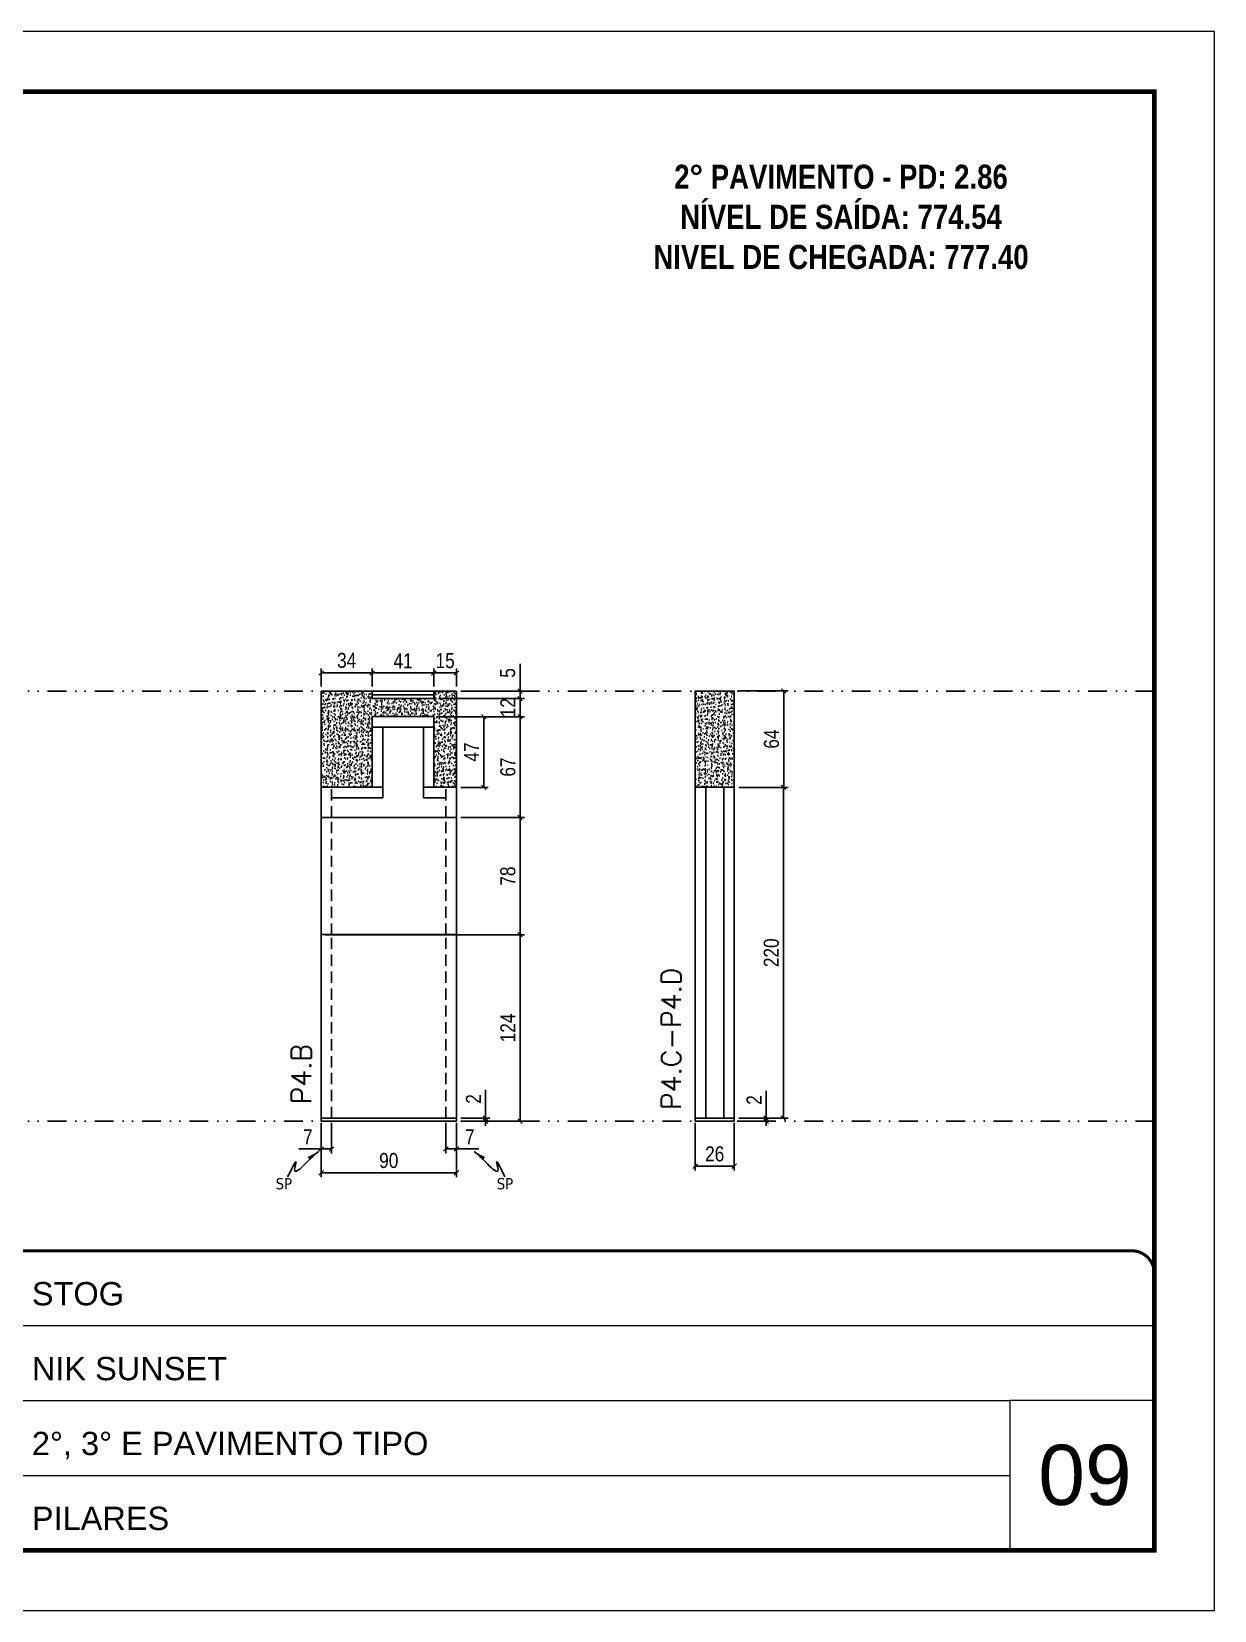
# Model space of a CAD drawing. Extents: x 808 to 7089, y -98 to 17032.
# Drawn here: x 1507 to 2293, y 13685 to 14735 of the extents above; entities that cross this region are included whole.
import ezdxf

# ---------------------------------------------------------------- set-up
doc = ezdxf.new("R2010")
doc.units = 0
for name, pattern in [('CONTINUO', [0]), ('DASHED', [0.75, 0.5, -0.25]), ('DIVIDE2', [0.625, 0.25, -0.125, 0, -0.125, 0, -0.125]), ('HIDDEN', [0.375, 0.25, -0.125])]:
    doc.linetypes.add(name, pattern=pattern)
for name, color, linetype, lineweight in [('CARIMBO', 255, 'Continuous', 9), ('Folhas', 255, 'Continuous', 9), ('SARRAFO DE PRESSAO', 251, 'DASHED', 9), ('Texto Seção', 7, 'Continuous', 15)]:
    doc.layers.add(name, color=color, linetype=linetype, lineweight=lineweight)
for name, color, linetype in [('COTA', 241, 'Continuous'), ('NOMENCLATURA', 7, 'Continuous'), ('Nível', 160, 'Continuous'), ('Painéis', 200, 'Continuous'), ('SARR_2.2x7', 40, 'Continuous'), ('SARR_EDITAR', 141, 'Continuous'), ('Sarrafo de Pressão', 42, 'HIDDEN'), ('texto', 7, 'Continuous')]:
    doc.layers.add(name, color=color, linetype=linetype)
doc.styles.add('ARIAL', font='arial.ttf')
doc.styles.add('COTA TECNICA', font='techl___.ttf', dxfattribs={"height": 10})
doc.styles.add('COTA TECNICA-50', font='techl___.ttf', dxfattribs={"height": 10})
doc.styles.add('REGUA-120', font='ROMANS.shx', dxfattribs={"height": 15})
doc.styles.add('ROMANC', font='techb___.ttf', dxfattribs={"height": 2.5})
doc.styles.get("Standard").update_dxf_attribs({"font": 'arial.ttf'})
doc.dimstyles.new('COTA PAINEL-50', dxfattribs={"dimtxt": 10, "dimasz": 3, "dimexe": 3, "dimexo": 3, "dimgap": 3, "dimtad": 1, "dimdec": 1, "dimzin": 12, "dimdsep": 46, "dimtxsty": 'COTA TECNICA-50', "dimblk1": 'OBLIQUE', "dimblk2": 'OBLIQUE', "dimsah": 1, "dimcen": 0.9, "dimclrd": 4, "dimclre": 4, "dimclrt": 240, "dimadec": 1, "dimazin": 3, "dimtfac": 1, "dimtdec": 1, "dimtmove": 0, "dimatfit": 3, "dimfxl": 1, "dimtolj": 1, "dimtzin": 12, "dimarcsym": 0})
doc.dimstyles.new('PAINEL', dxfattribs={"dimtxt": 10, "dimasz": 3, "dimexe": 3, "dimexo": 3, "dimgap": 3, "dimtad": 1, "dimdec": 1, "dimzin": 12, "dimdsep": 46, "dimtxsty": 'COTA TECNICA', "dimblk1": 'OBLIQUE', "dimblk2": 'OBLIQUE', "dimsah": 1, "dimcen": 0.9, "dimclrd": 4, "dimclre": 4, "dimclrt": 240, "dimadec": 1, "dimazin": 3, "dimtfac": 1, "dimtdec": 1, "dimtmove": 0, "dimatfit": 3, "dimfxl": 1, "dimtolj": 1, "dimtzin": 12, "dimarcsym": 0})
doc.dimstyles.get("Standard").update_dxf_attribs({"dimtxt": 0.18, "dimasz": 0.18, "dimexe": 0.18, "dimexo": 0.0625, "dimgap": 0.09, "dimtad": 0, "dimtih": 1, "dimtoh": 1, "dimdec": 4, "dimzin": 0, "dimdsep": 46, "dimtxsty": 'Standard', "dimcen": 0.09, "dimadec": 0, "dimazin": 0, "dimtfac": 1, "dimtdec": 4, "dimtofl": 0, "dimtmove": 0, "dimatfit": 3, "dimfxl": 1, "dimtolj": 1, "dimtzin": 0, "dimarcsym": 0})

# ---------------------------------------------------------------- blocks, each defined once
blk = doc.blocks.new('9999999999')
at = {"color": 30, "linetype": 'CONTINUO'}
for p, q in [((98564.6, 34379.6), (99584, 34379.6)), ((98564.6, 34329.8), (99488, 34329.8)), ((99584, 34329.8), (99488, 34329.8)), ((99488, 34329.8), (99488, 34230.2)), ((98564.6, 34280), (99488, 34280))]:
    blk.add_line(p, q, dxfattribs=at)
at = {"color": 30, "linetype": 'CONTINUO', "const_width": 2}
blk.add_lwpolyline([(99584, 34230.2), (99584, 34414.4, 0.414214), (99569, 34429.4), (98229, 34429.4, 0.414214), (98214, 34414.4), (98214, 34245.2, 0.414214), (98229, 34230.2), (99584, 34230.2)], format="xyb", dxfattribs=at)
at = {"layer": 'Folhas'}
blk.add_lwpolyline([(98139, 34190.2), (99624, 34190.2), (99624, 35240.2), (98139, 35240.2)], close=True, dxfattribs=at)
at = {"layer": 'Folhas', "color": 30, "const_width": 3}
blk.add_lwpolyline([(98214, 34230.2), (99584, 34230.2), (99584, 35200.2), (98214, 35200.2)], close=True, dxfattribs=at)
at = {"color": 7, "linetype": 'Continuous', "ltscale": 5, "style": 'ARIAL'}
for s, height, p in [('STOG', 15.48, (98837.7, 34393.1)), ('NIK SUNSET', 15.48, (98837.7, 34343.3)), ('2°, 3° E PAVIMENTO TIPO', 15.483, (98837.7, 34293.5)), ('PILARES', 15.48, (98837.7, 34243.7))]:
    blk.add_text(s, height=height, dxfattribs=at).set_placement(p)
blk = doc.blocks.new('_Oblique')
at = {"color": 0, "linetype": 'ByBlock', "lineweight": -2}
blk.add_line((-0.5, -0.5), (0.5, 0.5), dxfattribs=at)
blk = doc.blocks.new('*D1393')
at = {"layer": 'COTA', "color": 4, "lineweight": -2, "transparency": 16777216}
for p, q in [((1947.9, 14009.7), (1947.9, 13977.8)), ((1973.9, 14009.7), (1973.9, 13977.8)), ((1947.9, 13980.8), (1973.9, 13980.8))]:
    blk.add_line(p, q, dxfattribs=at)
at = {"layer": 'Defpoints', "color": 0, "transparency": 16777216}
for p in [(1947.9, 14012.7), (1973.9, 14012.7), (1973.9, 13980.8)]:
    blk.add_point(p, dxfattribs=at)
at = {"layer": 'COTA', "color": 4, "lineweight": -2, "transparency": 16777216, "xscale": 3, "yscale": 3, "zscale": 3, "rotation": 180}
blk.add_blockref('_Oblique', (1947.9, 13980.8), dxfattribs=at)
at = {"layer": 'COTA', "color": 4, "lineweight": -2, "transparency": 16777216, "xscale": 3, "yscale": 3, "zscale": 3}
blk.add_blockref('_Oblique', (1973.9, 13980.8), dxfattribs=at)
at = {"layer": 'COTA', "color": 240, "transparency": 16777216, "insert": (1960.9, 13988.9), "char_height": 10, "attachment_point": 5, "style": 'COTA TECNICA'}
blk.add_mtext('\\A1;26', dxfattribs=at)
blk = doc.blocks.new('*D1394')
at = {"layer": 'COTA', "color": 4, "lineweight": -2, "transparency": 16777216}
for p, q in [((1976.9, 14232.7), (2009.7, 14232.7)), ((2006.7, 14012.7), (2006.7, 14232.7)), ((1976.9, 14012.7), (2009.7, 14012.7))]:
    blk.add_line(p, q, dxfattribs=at)
at = {"layer": 'Defpoints', "color": 0, "transparency": 16777216}
for p in [(1973.9, 14232.7), (2006.7, 14232.7), (1973.9, 14012.7)]:
    blk.add_point(p, dxfattribs=at)
at = {"layer": 'COTA', "color": 4, "lineweight": -2, "transparency": 16777216, "xscale": 3, "yscale": 3, "zscale": 3}
for p, rotation in [((2006.7, 14232.7), 90), ((2006.7, 14012.7), 270)]:
    blk.add_blockref('_Oblique', p, dxfattribs=dict(at, rotation=rotation))
at = {"layer": 'COTA', "color": 240, "transparency": 16777216, "insert": (1998.6, 14122.7), "char_height": 10, "attachment_point": 5, "rotation": 90, "style": 'COTA TECNICA'}
blk.add_mtext('\\A1;220', dxfattribs=at)
blk = doc.blocks.new('*D1395')
at = {"layer": 'COTA', "color": 4, "lineweight": -2, "transparency": 16777216}
for p, q in [((1995.1, 14012.7), (1995.1, 14030.9)), ((1976.9, 14012.7), (1998.1, 14012.7)), ((1976.9, 14010.7), (1998.1, 14010.7)), ((1995.1, 14010.7), (1995.1, 14012.7)), ((1995.1, 14010.7), (1995.1, 14007.7))]:
    blk.add_line(p, q, dxfattribs=at)
at = {"layer": 'Defpoints', "color": 0, "transparency": 16777216}
for p in [(1973.9, 14012.7), (1973.9, 14010.7), (1995.1, 14012.7)]:
    blk.add_point(p, dxfattribs=at)
at = {"layer": 'COTA', "color": 4, "lineweight": -2, "transparency": 16777216, "xscale": 3, "yscale": 3, "zscale": 3}
for p, rotation in [((1995.1, 14012.7), 270), ((1995.1, 14010.7), 90)]:
    blk.add_blockref('_Oblique', p, dxfattribs=dict(at, rotation=rotation))
at = {"layer": 'COTA', "color": 240, "transparency": 16777216, "insert": (1987.1, 14024.8), "char_height": 10, "attachment_point": 5, "rotation": 90, "style": 'COTA TECNICA-50'}
blk.add_mtext('\\A1;2', dxfattribs=at)
blk = doc.blocks.new('*D2018')
at = {"layer": 'COTA', "color": 4, "linetype": 'ByBlock', "lineweight": -2, "transparency": 16777216}
for p, q in [((1976.9, 14296.8), (2009.8, 14296.8)), ((2006.8, 14296.8), (2006.8, 14232.7)), ((1976.9, 14232.7), (2009.8, 14232.7))]:
    blk.add_line(p, q, dxfattribs=at)
at = {"layer": 'Defpoints', "color": 0, "linetype": 'ByBlock', "transparency": 16777216}
for p in [(1973.9, 14296.8), (1973.9, 14232.7), (2006.8, 14232.7)]:
    blk.add_point(p, dxfattribs=at)
at = {"layer": 'COTA', "color": 4, "linetype": 'ByBlock', "lineweight": -2, "transparency": 16777216, "xscale": 3, "yscale": 3, "zscale": 3}
for p, rotation in [((2006.8, 14296.8), 90), ((2006.8, 14232.7), 270)]:
    blk.add_blockref('_Oblique', p, dxfattribs=dict(at, rotation=rotation))
at = {"layer": 'COTA', "color": 240, "linetype": 'ByBlock', "transparency": 16777216, "insert": (1998.7, 14264.8), "char_height": 10, "attachment_point": 5, "rotation": 90, "style": 'COTA TECNICA'}
blk.add_mtext('\\A1;64', dxfattribs=at)
blk = doc.blocks.new('*D1398')
at = {"layer": 'COTA', "color": 4, "lineweight": -2, "transparency": 16777216}
for p, q in [((1699.2, 14009.7), (1699.2, 13973.4)), ((1789.2, 14009.7), (1789.2, 13973.4)), ((1699.2, 13976.4), (1789.2, 13976.4))]:
    blk.add_line(p, q, dxfattribs=at)
at = {"layer": 'Defpoints', "color": 0, "transparency": 16777216}
for p in [(1699.2, 14012.7), (1789.2, 14012.7), (1789.2, 13976.4)]:
    blk.add_point(p, dxfattribs=at)
at = {"layer": 'COTA', "color": 4, "lineweight": -2, "transparency": 16777216, "xscale": 3, "yscale": 3, "zscale": 3, "rotation": 180}
blk.add_blockref('_Oblique', (1699.2, 13976.4), dxfattribs=at)
at = {"layer": 'COTA', "color": 4, "lineweight": -2, "transparency": 16777216, "xscale": 3, "yscale": 3, "zscale": 3}
blk.add_blockref('_Oblique', (1789.2, 13976.4), dxfattribs=at)
at = {"layer": 'COTA', "color": 240, "transparency": 16777216, "insert": (1744.2, 13984.5), "char_height": 10, "attachment_point": 5, "style": 'COTA TECNICA'}
blk.add_mtext('\\A1;90', dxfattribs=at)
blk = doc.blocks.new('*D1399')
at = {"layer": 'COTA', "color": 4, "lineweight": -2, "transparency": 16777216}
for p, q in [((1782.2, 14009.7), (1782.2, 13989.2)), ((1789.2, 14007.7), (1789.2, 13989.2)), ((1782.2, 13992.2), (1789.2, 13992.2)), ((1789.2, 13992.2), (1804, 13992.2))]:
    blk.add_line(p, q, dxfattribs=at)
at = {"layer": 'Defpoints', "color": 0, "transparency": 16777216}
for p in [(1782.2, 14012.7), (1789.2, 14010.7), (1789.2, 13992.2)]:
    blk.add_point(p, dxfattribs=at)
at = {"layer": 'COTA', "color": 4, "lineweight": -2, "transparency": 16777216, "xscale": 3, "yscale": 3, "zscale": 3, "rotation": 180}
blk.add_blockref('_Oblique', (1782.2, 13992.2), dxfattribs=at)
at = {"layer": 'COTA', "color": 4, "lineweight": -2, "transparency": 16777216, "xscale": 3, "yscale": 3, "zscale": 3}
blk.add_blockref('_Oblique', (1789.2, 13992.2), dxfattribs=at)
at = {"layer": 'COTA', "color": 240, "transparency": 16777216, "insert": (1798.1, 14000.3), "char_height": 10, "attachment_point": 5, "style": 'COTA TECNICA-50'}
blk.add_mtext('\\A1;7', dxfattribs=at)
blk = doc.blocks.new('*D1400')
at = {"layer": 'COTA', "color": 4, "lineweight": -2, "transparency": 16777216}
for p, q in [((1699.2, 14007.7), (1699.2, 13989.2)), ((1706.2, 14009.7), (1706.2, 13989.2)), ((1699.2, 13992.2), (1684.5, 13992.2)), ((1706.2, 13992.2), (1699.2, 13992.2))]:
    blk.add_line(p, q, dxfattribs=at)
at = {"layer": 'Defpoints', "color": 0, "transparency": 16777216}
for p in [(1699.2, 14010.7), (1706.2, 14012.7), (1699.2, 13992.2)]:
    blk.add_point(p, dxfattribs=at)
at = {"layer": 'COTA', "color": 4, "lineweight": -2, "transparency": 16777216, "xscale": 3, "yscale": 3, "zscale": 3, "rotation": 180}
blk.add_blockref('_Oblique', (1699.2, 13992.2), dxfattribs=at)
at = {"layer": 'COTA', "color": 4, "lineweight": -2, "transparency": 16777216, "xscale": 3, "yscale": 3, "zscale": 3}
blk.add_blockref('_Oblique', (1706.2, 13992.2), dxfattribs=at)
at = {"layer": 'COTA', "color": 240, "transparency": 16777216, "insert": (1690.4, 14000.3), "char_height": 10, "attachment_point": 5, "style": 'COTA TECNICA-50'}
blk.add_mtext('\\A1;7', dxfattribs=at)
blk = doc.blocks.new('*D1401')
at = {"layer": 'COTA', "color": 4, "linetype": 'ByBlock', "lineweight": -2, "transparency": 16777216}
for p, q in [((1792.2, 14134.7), (1834.5, 14134.7)), ((1831.5, 14010.7), (1831.5, 14134.7)), ((1792.2, 14010.7), (1834.5, 14010.7))]:
    blk.add_line(p, q, dxfattribs=at)
at = {"layer": 'Defpoints', "color": 0, "linetype": 'ByBlock', "transparency": 16777216}
for p in [(1789.2, 14134.7), (1831.5, 14134.7), (1789.2, 14010.7)]:
    blk.add_point(p, dxfattribs=at)
at = {"layer": 'COTA', "color": 4, "linetype": 'ByBlock', "lineweight": -2, "transparency": 16777216, "xscale": 3, "yscale": 3, "zscale": 3}
for p, rotation in [((1831.5, 14134.7), 90), ((1831.5, 14010.7), 270)]:
    blk.add_blockref('_Oblique', p, dxfattribs=dict(at, rotation=rotation))
at = {"layer": 'COTA', "color": 240, "linetype": 'ByBlock', "transparency": 16777216, "insert": (1823.4, 14072.7), "char_height": 10, "attachment_point": 5, "rotation": 90, "style": 'COTA TECNICA'}
blk.add_mtext('\\A1;124', dxfattribs=at)
blk = doc.blocks.new('*D1402')
at = {"layer": 'COTA', "color": 4, "lineweight": -2, "transparency": 16777216}
for p, q in [((1808.5, 14012.7), (1808.5, 14031.5)), ((1792.2, 14012.7), (1811.5, 14012.7)), ((1792.2, 14010.7), (1811.5, 14010.7)), ((1808.5, 14010.7), (1808.5, 14012.7)), ((1808.5, 14010.7), (1808.5, 14007.7))]:
    blk.add_line(p, q, dxfattribs=at)
at = {"layer": 'Defpoints', "color": 0, "transparency": 16777216}
for p in [(1789.2, 14012.7), (1789.2, 14010.7), (1808.5, 14010.7)]:
    blk.add_point(p, dxfattribs=at)
at = {"layer": 'COTA', "color": 4, "lineweight": -2, "transparency": 16777216, "xscale": 3, "yscale": 3, "zscale": 3}
for p, rotation in [((1808.5, 14012.7), 270), ((1808.5, 14010.7), 90)]:
    blk.add_blockref('_Oblique', p, dxfattribs=dict(at, rotation=rotation))
at = {"layer": 'COTA', "color": 240, "transparency": 16777216, "insert": (1800.5, 14025.5), "char_height": 10, "attachment_point": 5, "rotation": 90, "style": 'COTA TECNICA-50'}
blk.add_mtext('\\A1;2', dxfattribs=at)
blk = doc.blocks.new('*D1403')
at = {"layer": 'COTA', "color": 4, "linetype": 'ByBlock', "lineweight": -2, "transparency": 16777216}
for p, q in [((1792.2, 14134.7), (1834.5, 14134.7)), ((1831.5, 14010.7), (1831.5, 14134.7)), ((1792.2, 14010.7), (1834.5, 14010.7))]:
    blk.add_line(p, q, dxfattribs=at)
at = {"layer": 'Defpoints', "color": 0, "linetype": 'ByBlock', "transparency": 16777216}
for p in [(1789.2, 14134.7), (1831.5, 14134.7), (1789.2, 14010.7)]:
    blk.add_point(p, dxfattribs=at)
at = {"layer": 'COTA', "color": 4, "linetype": 'ByBlock', "lineweight": -2, "transparency": 16777216, "xscale": 3, "yscale": 3, "zscale": 3}
for p, rotation in [((1831.5, 14134.7), 90), ((1831.5, 14010.7), 270)]:
    blk.add_blockref('_Oblique', p, dxfattribs=dict(at, rotation=rotation))
at = {"layer": 'COTA', "color": 240, "linetype": 'ByBlock', "transparency": 16777216, "insert": (1823.4, 14072.7), "char_height": 10, "attachment_point": 5, "rotation": 90, "style": 'COTA TECNICA'}
blk.add_mtext('\\A1;124', dxfattribs=at)
blk = doc.blocks.new('*D1404')
at = {"layer": 'COTA', "color": 4, "lineweight": -2, "transparency": 16777216}
for p, q in [((1699.2, 14299.7), (1699.2, 14311.8)), ((1733.2, 14299.7), (1733.2, 14311.8)), ((1733.2, 14308.8), (1699.2, 14308.8))]:
    blk.add_line(p, q, dxfattribs=at)
at = {"layer": 'Defpoints', "color": 0, "transparency": 16777216}
for p in [(1699.2, 14308.8), (1699.2, 14296.7), (1733.2, 14296.7)]:
    blk.add_point(p, dxfattribs=at)
at = {"layer": 'COTA', "color": 4, "lineweight": -2, "transparency": 16777216, "xscale": 3, "yscale": 3, "zscale": 3, "rotation": 180}
blk.add_blockref('_Oblique', (1699.2, 14308.8), dxfattribs=at)
at = {"layer": 'COTA', "color": 4, "lineweight": -2, "transparency": 16777216, "xscale": 3, "yscale": 3, "zscale": 3}
blk.add_blockref('_Oblique', (1733.2, 14308.8), dxfattribs=at)
at = {"layer": 'COTA', "color": 240, "transparency": 16777216, "insert": (1716.2, 14317.1), "char_height": 10, "attachment_point": 5, "style": 'COTA TECNICA-50'}
blk.add_mtext('\\A1;34', dxfattribs=at)
blk = doc.blocks.new('*D1405')
at = {"layer": 'COTA', "color": 4, "lineweight": -2, "transparency": 16777216}
for p, q in [((1777.2, 14279.7), (1834.5, 14279.7)), ((1831.5, 14279.7), (1831.5, 14212.7)), ((1792.2, 14212.7), (1834.5, 14212.7))]:
    blk.add_line(p, q, dxfattribs=at)
at = {"layer": 'Defpoints', "color": 0, "transparency": 16777216}
for p in [(1774.2, 14279.7), (1789.2, 14212.7), (1831.5, 14212.7)]:
    blk.add_point(p, dxfattribs=at)
at = {"layer": 'COTA', "color": 4, "lineweight": -2, "transparency": 16777216, "xscale": 3, "yscale": 3, "zscale": 3}
for p, rotation in [((1831.5, 14279.7), 90), ((1831.5, 14212.7), 270)]:
    blk.add_blockref('_Oblique', p, dxfattribs=dict(at, rotation=rotation))
at = {"layer": 'COTA', "color": 240, "transparency": 16777216, "insert": (1823.4, 14246.2), "char_height": 10, "attachment_point": 5, "rotation": 90, "style": 'COTA TECNICA'}
blk.add_mtext('\\A1;67', dxfattribs=at)
blk = doc.blocks.new('*D2019')
at = {"layer": 'COTA', "color": 4, "lineweight": -2, "transparency": 16777216}
for p, q in [((1792.2, 14212.7), (1834.5, 14212.7)), ((1831.5, 14212.7), (1831.5, 14134.7)), ((1702.2, 14134.7), (1834.5, 14134.7))]:
    blk.add_line(p, q, dxfattribs=at)
at = {"layer": 'Defpoints', "color": 0, "transparency": 16777216}
for p in [(1789.2, 14212.7), (1699.2, 14134.7), (1831.5, 14134.7)]:
    blk.add_point(p, dxfattribs=at)
at = {"layer": 'COTA', "color": 4, "lineweight": -2, "transparency": 16777216, "xscale": 3, "yscale": 3, "zscale": 3}
for p, rotation in [((1831.5, 14212.7), 90), ((1831.5, 14134.7), 270)]:
    blk.add_blockref('_Oblique', p, dxfattribs=dict(at, rotation=rotation))
at = {"layer": 'COTA', "color": 240, "transparency": 16777216, "insert": (1823.4, 14173.7), "char_height": 10, "attachment_point": 5, "rotation": 90, "style": 'COTA TECNICA'}
blk.add_mtext('\\A1;78', dxfattribs=at)
blk = doc.blocks.new('*D2020')
at = {"layer": 'COTA', "color": 4, "lineweight": -2, "transparency": 16777216}
for p, q in [((1777.2, 14279.7), (1810.4, 14279.7)), ((1807.4, 14279.7), (1807.4, 14232.7)), ((1792.2, 14232.7), (1810.4, 14232.7))]:
    blk.add_line(p, q, dxfattribs=at)
at = {"layer": 'Defpoints', "color": 0, "transparency": 16777216}
for p in [(1774.2, 14279.7), (1789.2, 14232.7), (1807.4, 14232.7)]:
    blk.add_point(p, dxfattribs=at)
at = {"layer": 'COTA', "color": 4, "lineweight": -2, "transparency": 16777216, "xscale": 3, "yscale": 3, "zscale": 3}
for p, rotation in [((1807.4, 14279.7), 90), ((1807.4, 14232.7), 270)]:
    blk.add_blockref('_Oblique', p, dxfattribs=dict(at, rotation=rotation))
at = {"layer": 'COTA', "color": 240, "transparency": 16777216, "insert": (1799.3, 14256.2), "char_height": 10, "attachment_point": 5, "rotation": 90, "style": 'COTA TECNICA'}
blk.add_mtext('\\A1;47', dxfattribs=at)
blk = doc.blocks.new('*D1406')
at = {"layer": 'COTA', "color": 4, "lineweight": -2, "transparency": 16777216}
for p, q in [((1774.2, 14299.7), (1774.2, 14311.8)), ((1789.2, 14299.7), (1789.2, 14311.8)), ((1774.2, 14308.8), (1789.2, 14308.8))]:
    blk.add_line(p, q, dxfattribs=at)
at = {"layer": 'Defpoints', "color": 0, "transparency": 16777216}
for p in [(1789.2, 14308.8), (1774.2, 14296.7), (1789.2, 14296.7)]:
    blk.add_point(p, dxfattribs=at)
at = {"layer": 'COTA', "color": 4, "lineweight": -2, "transparency": 16777216, "xscale": 3, "yscale": 3, "zscale": 3, "rotation": 180}
blk.add_blockref('_Oblique', (1774.2, 14308.8), dxfattribs=at)
at = {"layer": 'COTA', "color": 4, "lineweight": -2, "transparency": 16777216, "xscale": 3, "yscale": 3, "zscale": 3}
blk.add_blockref('_Oblique', (1789.2, 14308.8), dxfattribs=at)
at = {"layer": 'COTA', "color": 240, "transparency": 16777216, "insert": (1781.7, 14316.9), "char_height": 10, "attachment_point": 5, "style": 'COTA TECNICA'}
blk.add_mtext('\\A1;15', dxfattribs=at)
blk = doc.blocks.new('*D2021')
at = {"layer": 'COTA', "color": 4, "lineweight": -2, "transparency": 16777216}
for p, q in [((1777.2, 14291.7), (1834.5, 14291.7)), ((1831.5, 14279.7), (1831.5, 14291.7)), ((1777.2, 14279.7), (1834.5, 14279.7))]:
    blk.add_line(p, q, dxfattribs=at)
at = {"layer": 'Defpoints', "color": 0, "transparency": 16777216}
for p in [(1774.2, 14291.7), (1831.5, 14291.7), (1774.2, 14279.7)]:
    blk.add_point(p, dxfattribs=at)
at = {"layer": 'COTA', "color": 4, "lineweight": -2, "transparency": 16777216, "xscale": 3, "yscale": 3, "zscale": 3}
for p, rotation in [((1831.5, 14291.7), 90), ((1831.5, 14279.7), 270)]:
    blk.add_blockref('_Oblique', p, dxfattribs=dict(at, rotation=rotation))
at = {"layer": 'COTA', "color": 240, "transparency": 16777216, "insert": (1823.4, 14285.7), "char_height": 10, "attachment_point": 5, "rotation": 90, "style": 'COTA TECNICA'}
blk.add_mtext('\\A1;12', dxfattribs=at)
blk = doc.blocks.new('*D2022')
at = {"layer": 'COTA', "color": 4, "lineweight": -2, "transparency": 16777216}
for p, q in [((1831.5, 14296.7), (1831.5, 14314.8)), ((1777.2, 14291.7), (1834.5, 14291.7)), ((1792.2, 14296.7), (1834.5, 14296.7)), ((1831.5, 14291.7), (1831.5, 14296.7)), ((1831.5, 14291.7), (1831.5, 14288.7))]:
    blk.add_line(p, q, dxfattribs=at)
at = {"layer": 'Defpoints', "color": 0, "transparency": 16777216}
for p in [(1774.2, 14291.7), (1789.2, 14296.7), (1831.5, 14296.7)]:
    blk.add_point(p, dxfattribs=at)
at = {"layer": 'COTA', "color": 4, "lineweight": -2, "transparency": 16777216, "xscale": 3, "yscale": 3, "zscale": 3}
for p, rotation in [((1831.5, 14296.7), 270), ((1831.5, 14291.7), 90)]:
    blk.add_blockref('_Oblique', p, dxfattribs=dict(at, rotation=rotation))
at = {"layer": 'COTA', "color": 240, "transparency": 16777216, "insert": (1823.3, 14308.8), "char_height": 10, "attachment_point": 5, "rotation": 90, "style": 'COTA TECNICA'}
blk.add_mtext('\\A1;5', dxfattribs=at)
blk = doc.blocks.new('*D2023')
at = {"layer": 'COTA', "color": 4, "lineweight": -2, "transparency": 16777216}
for p, q in [((1733.2, 14299.7), (1733.2, 14311.8)), ((1774.2, 14299.7), (1774.2, 14311.8)), ((1774.2, 14308.8), (1733.2, 14308.8))]:
    blk.add_line(p, q, dxfattribs=at)
at = {"layer": 'Defpoints', "color": 0, "transparency": 16777216}
for p in [(1733.2, 14308.8), (1733.2, 14296.7), (1774.2, 14296.7)]:
    blk.add_point(p, dxfattribs=at)
at = {"layer": 'COTA', "color": 4, "lineweight": -2, "transparency": 16777216, "xscale": 3, "yscale": 3, "zscale": 3, "rotation": 180}
blk.add_blockref('_Oblique', (1733.2, 14308.8), dxfattribs=at)
at = {"layer": 'COTA', "color": 4, "lineweight": -2, "transparency": 16777216, "xscale": 3, "yscale": 3, "zscale": 3}
blk.add_blockref('_Oblique', (1774.2, 14308.8), dxfattribs=at)
at = {"layer": 'COTA', "color": 240, "transparency": 16777216, "insert": (1753.7, 14316.9), "char_height": 10, "attachment_point": 5, "style": 'COTA TECNICA'}
blk.add_mtext('\\A1;41', dxfattribs=at)

msp = doc.modelspace()

# ---------------------------------------------------------------- hatches: boundary and pattern name
at = {"layer": 'COTA', "linetype": 'ByBlock'}
h = msp.add_hatch(dxfattribs=at)
h.set_pattern_fill('AR-CONC', color=256, scale=0.03)
h.set_pattern_definition([(50, (-6747.8653, 10184.7484), (5.46554, -0.4781726), [0.5715, -6.2865]), (355, (-6747.8653, 10184.7484), (-1.0573026, 5.7317054), [0.4572, -5.0292175]), (100.451445, (-6747.41, 10184.7086), (4.4082374, 5.2535326), [0.4857003, -5.3427073]), (46.1842, (-6747.8653, 10186.2724), (8.132371, -1.26127), [0.85725, -9.42975]), (96.63556, (-6747.188, 10186.167), (7.122124, 7.422784), [0.728551, -8.014068]), (351.18415, (-6747.865, 10186.272), (7.122124, 7.422784), [0.685799, -7.543792]), (21, (-6747.1033, 10185.8914), (4.5484317, -3.067956), [0.5715, -6.2865]), (326, (-6747.1033, 10185.8914), (1.854061, 5.525639), [0.4572, -5.0292]), (71.451445, (-6746.7243, 10185.636), (6.4024926, 2.457683), [0.4857003, -5.342698]), (37.5, (-6747.8653, 10184.7484), (0.0926581, 2.53665117), [0, -4.96824, 0, -5.1054, 0, -5.04825]), (7.5, (-6747.8653, 10184.7484), (2.0045899, 3.00541724), [0, -2.91084, 0, -4.85394, 0, -1.92405]), (327.5, (-6749.5646, 10184.7484), (4.06771786, -0.1718623), [0, -1.905, 0, -5.9436, 0, -7.8867]), (317.5, (-6750.3266, 10184.7484), (4.4438754, 0.7627947), [0, -2.4765, 0, -3.94716, 0, -5.6007])])
h.paths.add_polyline_path([(1774.22, 14291.74), (1774.22, 14296.74), (1789.22, 14296.74), (1789.22, 14232.74), (1774.22, 14232.74), (1774.22, 14279.74), (1733.22, 14279.74), (1733.22, 14232.74), (1699.22, 14232.74), (1699.22, 14296.74), (1733.22, 14296.74), (1733.22, 14291.74)])
h = msp.add_hatch(dxfattribs=at)
h.set_pattern_fill('AR-CONC', color=256, scale=0.03)
h.set_pattern_definition([(50, (-7141.208, 10184.7723), (5.46554, -0.4781726), [0.5715, -6.2865]), (355, (-7141.208, 10184.7723), (-1.0573026, 5.7317054), [0.4572, -5.0292175]), (100.451445, (-7140.7527, 10184.7325), (4.4082374, 5.2535326), [0.4857003, -5.3427073]), (46.1842, (-7141.208, 10186.296), (8.132371, -1.26127), [0.85725, -9.42975]), (96.63556, (-7140.5305, 10186.191), (7.122124, 7.422784), [0.728551, -8.014068]), (351.18415, (-7141.208, 10186.296), (7.122124, 7.422784), [0.685799, -7.543792]), (21, (-7140.446, 10185.9153), (4.5484317, -3.067956), [0.5715, -6.2865]), (326, (-7140.446, 10185.9153), (1.854061, 5.525639), [0.4572, -5.0292]), (71.451445, (-7140.067, 10185.6596), (6.4024926, 2.457683), [0.4857003, -5.342698]), (37.5, (-7141.2081, 10184.7723), (0.0926581, 2.53665117), [0, -4.96824, 0, -5.1054, 0, -5.04825]), (7.5, (-7141.2081, 10184.7723), (2.0045899, 3.00541724), [0, -2.91084, 0, -4.85394, 0, -1.92405]), (327.5, (-7142.9074, 10184.7723), (4.06771786, -0.1718623), [0, -1.905, 0, -5.9436, 0, -7.8867]), (317.5, (-7143.6694, 10184.7723), (4.4438754, 0.7627947), [0, -2.4765, 0, -3.94716, 0, -5.6007])])
h.paths.add_polyline_path([(1973.91, 14296.76), (1947.91, 14296.76), (1947.91, 14232.74), (1973.91, 14232.74)])

# ---------------------------------------------------------------- linework, layer by layer
for p, q in [((1699.22, 14232.74), (1699.22, 14296.74)), ((1733.22, 14296.74), (1699.22, 14296.74)), ((1789.22, 14296.74), (1774.22, 14296.74)), ((1789.22, 14296.74), (1789.22, 14296.74)), ((1789.22, 14232.74), (1789.22, 14296.74)), ((1789.22, 14232.74), (1789.22, 14232.74))]:
    msp.add_line(p, q, dxfattribs=at)
msp.add_lwpolyline([(1947.91, 14232.74), (1973.91, 14232.74), (1973.91, 14296.76), (1947.91, 14296.76)], close=True, dxfattribs=at)
at = {"layer": 'Nível', "color": 4, "linetype": 'DIVIDE2', "ltscale": 50}
for p, q in [((1202.84, 14296.74), (2253.17, 14296.74)), ((1202.84, 14010.74), (2253.17, 14010.74))]:
    msp.add_line(p, q, dxfattribs=at)
at = {"layer": 'Painéis'}
for p, q in [((1774.22, 14279.74), (1733.22, 14279.74)), ((1733.22, 14279.74), (1733.22, 14232.74)), ((1774.22, 14279.74), (1774.22, 14232.74)), ((1733.22, 14232.74), (1699.22, 14232.74)), ((1699.22, 14232.74), (1699.22, 14134.74)), ((1774.22, 14232.74), (1789.22, 14232.74)), ((1789.22, 14134.74), (1789.22, 14232.74)), ((1947.91, 14232.74), (1947.91, 14012.74)), ((1947.91, 14232.74), (1973.91, 14232.74)), ((1947.91, 14232.74), (1973.91, 14232.74)), ((1973.91, 14232.74), (1973.91, 14012.74)), ((1789.22, 14212.74), (1699.22, 14212.74)), ((1947.91, 14012.74), (1973.91, 14012.74)), ((1947.91, 14012.74), (1973.91, 14012.74)), ((1947.91, 14010.74), (1947.91, 14012.74)), ((1973.91, 14010.74), (1947.91, 14010.74)), ((1973.91, 14012.74), (1973.91, 14010.74))]:
    msp.add_line(p, q, dxfattribs=at)
for points in [[(1774.22, 14296.74), (1733.22, 14296.74), (1733.22, 14291.74), (1774.22, 14291.74)], [(1789.22, 14134.74), (1699.22, 14134.74), (1699.22, 14012.74), (1789.22, 14012.74)], [(1789.22, 14010.74), (1699.22, 14010.74), (1699.22, 14012.74), (1789.22, 14012.74)]]:
    msp.add_lwpolyline(points, close=True, dxfattribs=at)
at = {"layer": 'SARR_2.2x7'}
for p, q in [((1774.22, 14272.74), (1733.22, 14272.74)), ((1740.22, 14232.74), (1740.22, 14272.74)), ((1767.22, 14232.74), (1767.22, 14272.74)), ((1740.22, 14232.74), (1733.22, 14232.74)), ((1740.22, 14232.74), (1740.22, 14225.74)), ((1767.22, 14232.74), (1774.22, 14232.74)), ((1767.22, 14232.74), (1767.22, 14225.74)), ((1954.91, 14232.74), (1954.91, 14012.74)), ((1966.91, 14232.74), (1966.91, 14012.74)), ((1740.22, 14225.74), (1706.22, 14225.74)), ((1767.22, 14225.74), (1782.22, 14225.74))]:
    msp.add_line(p, q, dxfattribs=at)
at = {"layer": 'SARR_EDITAR', "linetype": 'Continuous'}
msp.add_line((1774.22, 14294.24), (1733.22, 14294.24), dxfattribs=at)
at = {"layer": 'Sarrafo de Pressão', "ltscale": 30}
for p, q in [((1706.22, 14212.74), (1706.22, 14232.74)), ((1782.22, 14212.74), (1782.22, 14232.74)), ((1706.22, 14134.74), (1706.22, 14212.74)), ((1782.22, 14134.74), (1782.22, 14212.74)), ((1706.22, 14012.74), (1706.22, 14134.74)), ((1782.22, 14012.74), (1782.22, 14134.74))]:
    msp.add_line(p, q, dxfattribs=at)

# ---------------------------------------------------------------- block references
at = {"layer": 'SARRAFO DE PRESSAO', "color": 6, "linetype": 'ByBlock'}
msp.add_blockref('9999999999', (-97330.81, -20504.88), dxfattribs=at)

# ---------------------------------------------------------------- texts
at = {"layer": 'CARIMBO', "style": 'ARIAL'}
msp.add_text('09', height=40, dxfattribs=at).set_placement((2176.03, 13755.47))
at = {"layer": 'NOMENCLATURA', "color": 2, "insert": (2044.91, 14673.47), "char_height": 16, "attachment_point": 2, "style": 'ROMANC'}
msp.add_mtext_dynamic_manual_height_columns('\\P2° PAVIMENTO - PD: 2.86\\PNÍVEL DE SAÍDA: 774.54\\PNIVEL DE CHEGADA: 777.40', width=328.3607, gutter_width=1, heights=[0], dxfattribs=at)
at = {"layer": 'texto', "color": 0, "char_height": 7.5, "attachment_point": 5}
for insert in [(1674.45, 13969.06), (1821.47, 13969.06)]:
    msp.add_mtext('{\\fTahoma|b0|i0|c0|p34;\\C4;SP}', dxfattribs=dict(at, insert=insert))
at = {"layer": 'Texto Seção', "char_height": 13, "width": 285.3299, "attachment_point": 7, "rotation": 90, "style": 'REGUA-120'}
for s, insert in [('P4.C-P4.D', (1938.46, 14018.15)), ('P4.B', (1692.54, 14021.99))]:
    msp.add_mtext(s, dxfattribs=dict(at, insert=insert))

# ---------------------------------------------------------------- dimensions: what is measured, and where the dimension line sits
at = {"layer": 'COTA'}
for base, p1, p2, angle, dimstyle, picture, middle in [((1699.22, 14308.83), (1733.22, 14296.74), (1699.22, 14296.74), 180, 'COTA PAINEL-50', '*D1404', (1716.22, 14317.05)), ((1733.22, 14308.83), (1774.22, 14296.74), (1733.22, 14296.74), 180, 'PAINEL', '*D2023', (1753.72, 14316.91)), ((1831.45, 14296.74), (1774.22, 14291.74), (1789.22, 14296.74), 90, 'PAINEL', '*D2022', (1823.34, 14308.79)), ((1831.45, 14212.74), (1774.22, 14279.74), (1789.22, 14212.74), 90, 'PAINEL', '*D1405', (1823.35, 14246.24)), ((1807.4, 14232.74), (1774.22, 14279.74), (1789.22, 14232.74), 90, 'PAINEL', '*D2020', (1799.33, 14256.24)), ((1831.45, 14134.74), (1789.22, 14212.74), (1699.22, 14134.74), 90, 'PAINEL', '*D2019', (1823.36, 14173.74)), ((1699.22, 13992.23), (1706.22, 14012.74), (1699.22, 14010.74), 180, 'COTA PAINEL-50', '*D1400', (1690.36, 14000.3))]:
    dim = msp.add_linear_dim(base=base, p1=p1, p2=p2, angle=angle, dimstyle=dimstyle, dxfattribs=at)
    dim.commit()
    dim.dimension.update_dxf_attribs({"geometry": picture, "text_midpoint": middle})
for base, p1, p2, angle, dimstyle, picture, middle in [((1789.22, 14308.83), (1774.22, 14296.74), (1789.22, 14296.74), 180, 'PAINEL', '*D1406', (1781.72, 14308.83)), ((1831.45, 14291.74), (1774.22, 14279.74), (1774.22, 14291.74), 90, 'PAINEL', '*D2021', (1831.45, 14285.74)), ((1808.48, 14010.74), (1789.22, 14012.74), (1789.22, 14010.74), 90, 'COTA PAINEL-50', '*D1402', (1808.48, 14025.49)), ((1995.11, 14012.74), (1973.91, 14010.74), (1973.91, 14012.74), 90, 'COTA PAINEL-50', '*D1395', (1995.11, 14024.8))]:
    dim = msp.add_linear_dim(base=base, p1=p1, p2=p2, angle=angle, dimstyle=dimstyle, dxfattribs=at)
    dim.commit()
    dim.dimension.update_dxf_attribs({"geometry": picture, "text_midpoint": middle, "dimtype": 160})
at = {"layer": 'COTA', "linetype": 'ByBlock'}
dim = msp.add_linear_dim(base=(2006.77, 14232.74), p1=(1973.91, 14296.76), p2=(1973.91, 14232.74), angle=90, dimstyle='PAINEL', dxfattribs=at)
dim.commit()
dim.dimension.update_dxf_attribs({"geometry": '*D2018', "text_midpoint": (1998.67, 14264.75)})
at = {"layer": 'COTA'}
dim = msp.add_linear_dim(base=(2006.73, 14232.74), p1=(1973.91, 14012.74), p2=(1973.91, 14232.74), angle=90, dimstyle='PAINEL', override={"dimarcsym": 2}, dxfattribs=at)
dim.commit()
dim.dimension.update_dxf_attribs({"geometry": '*D1394', "text_midpoint": (1998.63, 14122.74)})
at = {"layer": 'COTA', "linetype": 'ByBlock'}
for picture in ['*D1401', '*D1403']:
    dim = msp.add_aligned_dim(p1=(1789.22, 14010.74), p2=(1789.22, 14134.74), distance=-42.23, dimstyle='PAINEL', dxfattribs=at)
    dim.commit()
    dim.dimension.update_dxf_attribs({"geometry": picture, "text_midpoint": (1823.38, 14072.74)})
at = {"layer": 'COTA'}
for base, p1, p2, picture, middle in [((1789.22, 13976.38), (1699.22, 14012.74), (1789.22, 14012.74), '*D1398', (1744.22, 13984.51)), ((1973.91, 13980.85), (1947.91, 14012.74), (1973.91, 14012.74), '*D1393', (1960.91, 13988.95))]:
    dim = msp.add_linear_dim(base=base, p1=p1, p2=p2, dimstyle='PAINEL', override={"dimarcsym": 2}, dxfattribs=at)
    dim.commit()
    dim.dimension.update_dxf_attribs({"geometry": picture, "text_midpoint": middle})
dim = msp.add_linear_dim(base=(1789.22, 13992.23), p1=(1782.22, 14012.74), p2=(1789.22, 14010.74), dimstyle='COTA PAINEL-50', dxfattribs=at)
dim.commit()
dim.dimension.update_dxf_attribs({"geometry": '*D1399', "text_midpoint": (1798.09, 14000.3)})

# ---------------------------------------------------------------- leaders
at = {"layer": 'COTA', "path_type": 1}
for points in [[(1697.39, 13990.56), (1681.61, 13978.72), (1682.53, 13983.53), (1676.98, 13973.75)], [(1801.05, 13990.56), (1816.84, 13978.72), (1815.91, 13983.53), (1821.46, 13973.75)]]:
    msp.add_leader(points, dimstyle='Standard', override={"dimasz": 8}, dxfattribs=at)

doc.saveas('drawing.dxf')
